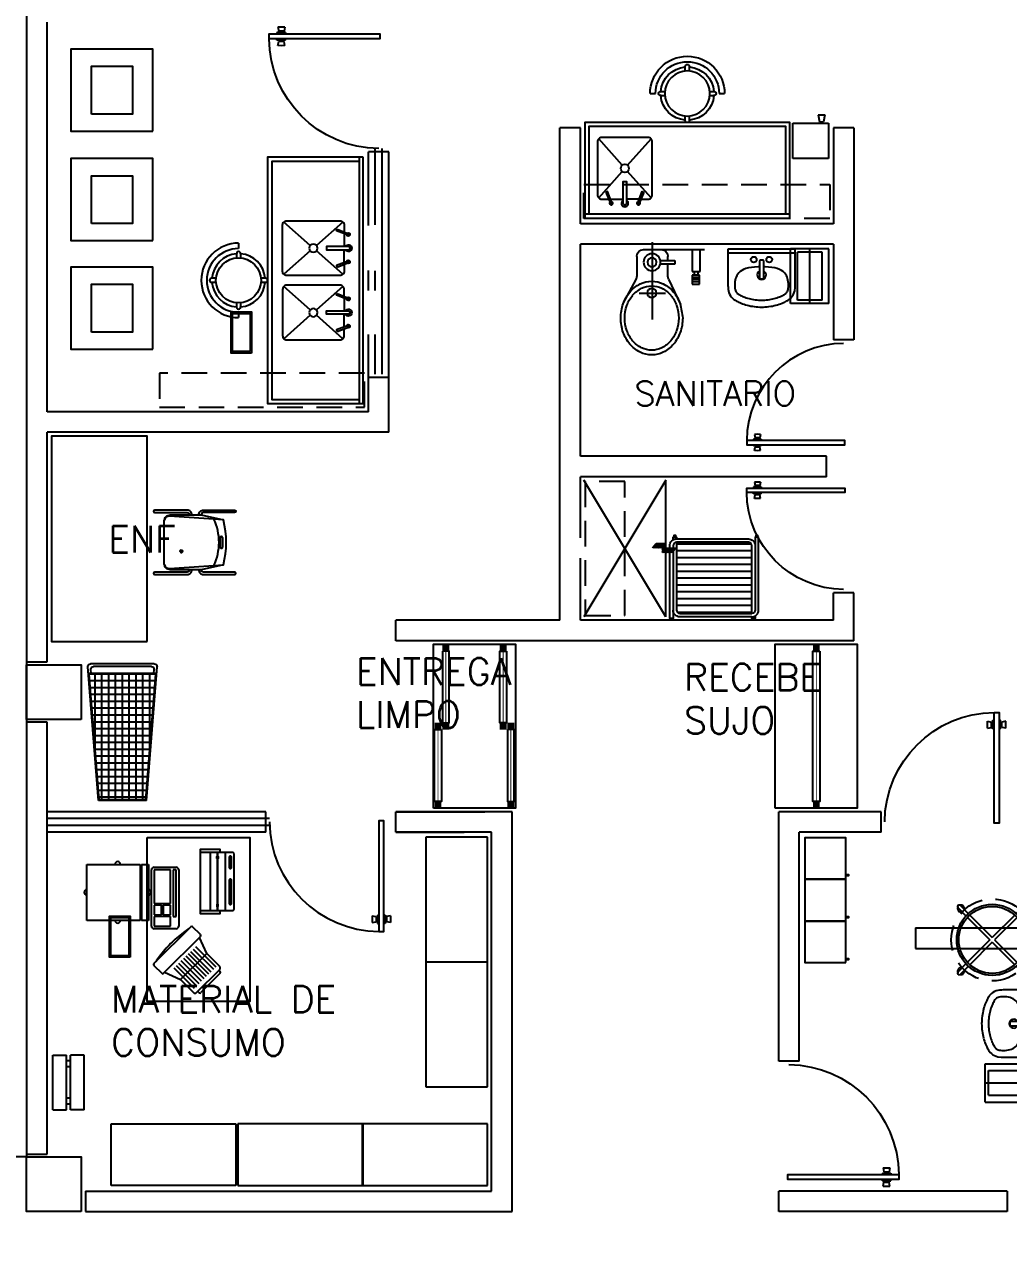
# Model space of a CAD drawing. Extents: x -358 to -207, y -206 to -105.
# Drawn here: x -270.93 to -263.73, y -152.54 to -143.55 of the extents above; entities that cross this region are included whole.
import ezdxf

# ---------------------------------------------------------------- set-up
doc = ezdxf.new("R2010")
doc.units = 0
doc.header["$LTSCALE"] = 1.5
doc.header["$MEASUREMENT"] = 0
doc.linetypes.add('HIDDEN', pattern=[0.375, 0.25, -0.125])
doc.linetypes.add('HIDDEN2', pattern=[0.1875, 0.125, -0.0625])
doc.layers.get('0').update_dxf_attribs({"linetype": 'CONTINUOUS'})
for name, color, linetype in [('9CCOLUMNA', 5, 'CONTINUOUS'), ('ALB', 2, 'CONTINUOUS'), ('AREAS', 253, 'CONTINUOUS'), ('CCPTAS', 6, 'CONTINUOUS'), ('COT', 8, 'CONTINUOUS'), ('INST', 7, 'CONTINUOUS'), ('MOB', 8, 'CONTINUOUS'), ('MOB1', 7, 'CONTINUOUS'), ('MSAN', 6, 'CONTINUOUS'), ('MURETE', 4, 'CONTINUOUS'), ('PUERTAS', 6, 'CONTINUOUS'), ('RCMURO01', 3, 'CONTINUOUS'), ('VENT', 6, 'CONTINUOUS'), ('ZCTEXT01', 2, 'CONTINUOUS')]:
    doc.layers.add(name, color=color, linetype=linetype)
doc.styles.add('REG-60', font='ROMANS.shx', dxfattribs={"height": 0.195})
doc.styles.add('REG-80', font='ROMANS.shx', dxfattribs={"height": 0.27})
doc.styles.add('ROMANS', font='ROMANS.SHX')

# ---------------------------------------------------------------- blocks, each defined once
blk = doc.blocks.new('PUERTA')
at = {"color": 0}
for p, q in [((-1.243, 0.995), (-1.242, 1.032)), ((-1.242, 1.032), (-1.202, 1.024)), ((-1.202, 0.969), (-1.202, 1.024)), ((-1.202, 1.016), (-1.188, 1.016)), ((-1.188, 0.955), (-1.188, 1.042)), ((-1.188, 1.042), (-1.175, 1.042)), ((-1.108, 1.042), (-1.121, 1.042)), ((-1.108, 0.955), (-1.108, 1.042)), ((-1.095, 1.016), (-1.108, 1.016)), ((-1.055, 1.032), (-1.095, 1.024)), ((-1.095, 0.969), (-1.095, 1.024)), ((-1.053, 0.995), (-1.055, 1.032)), ((-1.241, 0.962), (-1.243, 0.995)), ((-1.241, 0.962), (-1.202, 0.969)), ((-1.202, 0.976), (-1.188, 0.976)), ((-1.188, 0.955), (-1.175, 0.955)), ((-1.108, 0.955), (-1.121, 0.955)), ((-1.095, 0.976), (-1.108, 0.976)), ((-1.055, 0.962), (-1.095, 0.969)), ((-1.055, 0.962), (-1.053, 0.995))]:
    blk.add_line(p, q, dxfattribs=at)
blk.add_lwpolyline([(-1.123, 1.122), (-1.174, 1.122), (-1.174, -0.013), (-1.123, -0.013), (-1.123, 1.121)], dxfattribs=at)
blk.add_arc((-1.132, -0.01), 1.132, 0.5231, 89.5602, dxfattribs=at)
blk = doc.blocks.new('BAN-G')
for p, q in [((-0.015, 0.1973), (-0.015, 0.1643)), ((0.015, 0.1973), (0.015, 0.1643)), ((-0.195, 0.015), (-0.1643, 0.015)), ((0.1643, 0.015), (0.195, 0.015)), ((-0.195, -0.015), (-0.1643, -0.015)), ((0.1643, -0.015), (0.195, -0.015)), ((-0.015, -0.1643), (-0.015, -0.1973)), ((0.015, -0.1643), (0.015, -0.1973))]:
    blk.add_line(p, q)
blk.add_circle((0, 0), 0.165)
for centre, radius, start, end in [((0, 0), 0.195, 94.41173, 175.58827), ((0, 0.1973), 0.015, 0, 180), ((0, 0), 0.195, 4.41173, 85.58827), ((-0.195, 0), 0.015, 87.73372, 272.26628), ((0.195, 0), 0.015, 267.73372, 92.26628), ((0, 0), 0.195, 184.41173, 265.58827), ((0, 0), 0.195, 274.41173, 355.58827), ((0, -0.1973), 0.015, 180, 0)]:
    blk.add_arc(centre, radius, start, end)
blk = doc.blocks.new('BGR')
at = {"layer": 'MOB'}
for p, q in [((-0.2725, 0), (-0.2325, 0)), ((0.2325, 0), (0.2725, 0))]:
    blk.add_line(p, q, dxfattribs=at)
for radius in [0.2725, 0.2325]:
    blk.add_arc((0, 0), radius, 180, 0, dxfattribs=at)
blk.add_blockref('BAN-G', (0, 0), dxfattribs=at)
blk = doc.blocks.new('T180D')
for p, q in [((0.9, 0.67), (-0.9, 0.67)), ((-0.4268, 0.5512), (-0.2555, 0.3575)), ((-0.1302, 0.56), (-0.2231, 0.56)), ((-0.0444, 0.5512), (-0.2158, 0.3575)), ((0.0444, 0.5512), (0.2158, 0.3575)), ((0.1302, 0.56), (0.2231, 0.56)), ((0.4268, 0.5512), (0.2555, 0.3575)), ((-0.2555, 0.3125), (-0.4268, 0.1188)), ((-0.2158, 0.3125), (-0.0444, 0.1188)), ((0.2158, 0.3125), (0.0444, 0.1188)), ((0.2555, 0.3125), (0.4268, 0.1188))]:
    blk.add_line(p, q)
for points in [[(0.9, 0.7), (0.9, 0), (-0.9, 0), (-0.9, 0.7)], [(-0.3745, 0.5096), (-0.3414, 0.5929), (-0.3298, 0.5883), (-0.3628, 0.505)], [(-0.0968, 0.5096), (-0.1298, 0.5929), (-0.1414, 0.5883), (-0.1084, 0.505)], [(0.0968, 0.5096), (0.1298, 0.5929), (0.1414, 0.5883), (0.1084, 0.505)], [(0.3745, 0.5096), (0.3414, 0.5929), (0.3298, 0.5883), (0.3628, 0.505)]]:
    blk.add_lwpolyline(points, close=True)
for points in [[(0.87, 0.67), (0.87, 0.03), (-0.87, 0.03), (-0.87, 0.67)], [(-0.3411, 0.56), (-0.2481, 0.56)], [(0.3411, 0.56), (0.2481, 0.56)]]:
    blk.add_lwpolyline(points)
for points in [[(-0.1168, 0.56), (-0.0656, 0.56, -0.414214), (-0.0356, 0.53), (-0.0356, 0.14, -0.414214), (-0.0656, 0.11), (-0.4056, 0.11, -0.414214), (-0.4356, 0.14), (-0.4356, 0.53, -0.414214), (-0.4056, 0.56), (-0.3545, 0.56)], [(0.1168, 0.56), (0.0656, 0.56, 0.414214), (0.0356, 0.53), (0.0356, 0.14, 0.414214), (0.0656, 0.11), (0.4056, 0.11, 0.414214), (0.4356, 0.14), (0.4356, 0.53, 0.414214), (0.4056, 0.56), (0.3545, 0.56)]]:
    blk.add_lwpolyline(points, format="xyb")
for points in [[(-0.2231, 0.5906, 1), (-0.2481, 0.5906), (-0.2481, 0.43), (-0.2231, 0.43)], [(0.2231, 0.5906, -1), (0.2481, 0.5906), (0.2481, 0.43), (0.2231, 0.43)]]:
    blk.add_lwpolyline(points, format="xyb", close=True)
for centre in [(-0.2356, 0.335), (0.2356, 0.335)]:
    blk.add_circle(centre, 0.03)
for centre, radius, start, end in [((-0.3356, 0.5906), 0.0125, 278.38141, 218.38141), ((-0.2356, 0.5906), 0.025, 300, 240), ((-0.1356, 0.5906), 0.0125, 321.61859, 261.61859), ((0.1356, 0.5906), 0.0125, 278.38141, 218.38141), ((0.2356, 0.5906), 0.025, 300, 240), ((0.3356, 0.5906), 0.0125, 321.61859, 261.61859)]:
    blk.add_arc(centre, radius, start, end)
blk = doc.blocks.new('CESTO')
for points in [[(-0.0775, 0.1591), (0.0725, 0.1591), (0.0725, -0.1409), (-0.0775, -0.1409)], [(-0.0675, 0.1491), (0.0625, 0.1491), (0.0625, -0.1309), (-0.0675, -0.1309)]]:
    blk.add_lwpolyline(points, close=True)
blk = doc.blocks.new('SILLA-A-A')
for p, q in [((-0.0349, 0.4269), (0.0349, 0.4269)), ((-0.0349, 0.4095), (0.0349, 0.4095))]:
    blk.add_line(p, q)
for points in [[(-0.2004, 0.2527, -0.414214), (-0.2353, 0.2875), (-0.2353, 0.5141, -1), (-0.2178, 0.5141), (-0.2178, 0.2875, 0.414214), (-0.2004, 0.2701)], [(0.162, 0.0003, 0.342318), (0.1909, 0.0387), (0.1648, 0.4332, 0.120336), (-0.1648, 0.4332), (-0.1909, 0.0387, 0.342318), (-0.162, 0.0003)], [(0.2004, 0.2527, 0.414214), (0.2353, 0.2875), (0.2353, 0.5141, 1), (0.2178, 0.5141), (0.2178, 0.2875, -0.414214), (0.2004, 0.2701)], [(0.1648, 0.4332), (0.2004, 0.2701), (0.2004, 0.0436, -0.414214), (0.1568, 0), (-0.1568, 0, -0.414214), (-0.2004, 0.0436), (-0.2004, 0.2701), (-0.1648, 0.4332)], [(-0.2004, 0.2025, 0.414214), (-0.2353, 0.1677), (-0.2353, -0.0697, 1), (-0.2178, -0.0697), (-0.2178, 0.1677, -0.414214), (-0.2004, 0.1851)], [(0.2004, 0.1851, -0.414214), (0.2178, 0.1677), (0.2178, -0.0697, 1), (0.2353, -0.0697), (0.2353, 0.1677, 0.414214), (0.2004, 0.2025)]]:
    blk.add_lwpolyline(points, format="xyb")
for centre, radius, start, end in [((0, 0), 0.4008, 64.99251, 115.00749), ((-0.0349, 0.4182), 0.00871, 90, 270), ((0.0349, 0.4182), 0.00871, 270, 90)]:
    blk.add_arc(centre, radius, start, end)
blk = doc.blocks.new('B-CAMP')
for p, q in [((-0.2, -0.14), (-0.2, 0.14)), ((-0.2, 0.14), (0.2, 0.14)), ((-0.175, -0.09), (-0.175, 0.09)), ((-0.175, 0.09), (0.175, 0.09)), ((0.175, -0.09), (0.175, 0.09)), ((0.2, -0.14), (0.2, 0.14)), ((-0.2, 0), (0.2, 0)), ((-0.2, -0.14), (0.2, -0.14)), ((-0.175, -0.09), (0.175, -0.09))]:
    blk.add_line(p, q)
blk = doc.blocks.new('QQQ7')
for p, q in [((-0.0592, 0.0027), (-0.3774, 0.0027)), ((-0.3454, -0.1584), (-0.3454, 0.0027)), ((-0.2859, 0.0027), (-0.2859, -0.1584)), ((0.0691, 0.0027), (-0.0592, 0.0027)), ((0.0057, 0.0566), (0.0057, -0.5089)), ((-0.049, -0.0777), (-0.159, -0.0777)), ((-0.159, -0.0777), (-0.159, -0.1056)), ((-0.1092, -0.0777), (-0.1092, -0.0473)), ((0.1191, -0.0473), (0.1191, -0.1917)), ((-0.2859, -0.1584), (-0.3454, -0.1584)), ((-0.3271, -0.1584), (-0.3271, -0.1859)), ((-0.3042, -0.1859), (-0.3042, -0.1584)), ((-0.159, -0.1056), (-0.0511, -0.1056)), ((-0.1092, -0.1933), (-0.1092, -0.1056)), ((-0.3408, -0.1859), (-0.2859, -0.1859)), ((-0.3408, -0.2501), (-0.3408, -0.1859)), ((-0.2859, -0.1997), (-0.3408, -0.1997)), ((-0.2859, -0.2134), (-0.3408, -0.2134)), ((-0.2859, -0.2318), (-0.3408, -0.2318)), ((-0.2859, -0.2501), (-0.3408, -0.2501)), ((-0.3271, -0.1859), (-0.3042, -0.1859)), ((-0.2859, -0.1859), (-0.2859, -0.2501)), ((-0.1139, -0.2145), (-0.2005, -0.3995)), ((0.1251, -0.2155), (0.2208, -0.3919)), ((0.1012, -0.3157), (-0.0908, -0.3157))]:
    blk.add_line(p, q)
for centre, radius in [((0.007, -0.0904), 0.0623), ((0.007, -0.0904), 0.0332), ((0.0081, -0.3157), 0.0338)]:
    blk.add_circle(centre, radius)
for centre, radius, start, end in [((-0.0592, -0.0473), 0.05, 90, 180), ((0.0691, -0.0473), 0.05, 0, 90), ((0.0278, -0.4583), 0.2333, 116.23692, 139.95545), ((-0.1592, -0.1933), 0.05, 334.92288, 0), ((0.0092, -0.4206), 0.1912, 90, 116.23692), ((0.0092, -0.4309), 0.1672, 90, 116.20889), ((0.0092, -0.4206), 0.1912, 63.76308, 90), ((0.0092, -0.4309), 0.1672, 63.79111, 90), ((-0.0093, -0.4583), 0.2333, 40.04455, 63.76308), ((0.1691, -0.1917), 0.05, 180, 208.46875), ((0.0569, -0.4827), 0.2712, 139.95545, 160.80619), ((0.0505, -0.4848), 0.2365, 139.92062, 160.78423), ((0.0253, -0.4636), 0.2037, 116.20889, 139.92062), ((-0.0068, -0.4636), 0.2037, 40.07938, 63.79111), ((-0.032, -0.4848), 0.2365, 19.21577, 40.07938), ((-0.0384, -0.4827), 0.2712, 19.19381, 40.04455), ((1.0427, -0.6575), 1.2697, 167.9986, 172.80759), ((0.09, -0.4986), 0.2784, 160.78423, 180), ((-0.0715, -0.4986), 0.2784, 0, 19.21577), ((-0.084, -0.4986), 0.3195, 0, 19.19381), ((0.1025, -0.4986), 0.3195, 180, 199.19381), ((0.09, -0.4986), 0.2784, 180, 199.21577), ((-0.0715, -0.4986), 0.2784, 340.78423, 360), ((-0.084, -0.4986), 0.3195, 340.80619, 360), ((0.0569, -0.5145), 0.2712, 199.19381, 220.04455), ((0.0505, -0.5123), 0.2365, 199.21577, 220.07938), ((-0.032, -0.5123), 0.2365, 319.92062, 340.78423), ((-0.0384, -0.5145), 0.2712, 319.95545, 340.80619), ((0.0278, -0.5389), 0.2333, 220.04455, 243.76308), ((0.0253, -0.5335), 0.2037, 220.07938, 243.79111), ((0.0092, -0.5662), 0.1672, 243.79111, 270), ((0.0092, -0.5662), 0.1672, 270, 296.20889), ((-0.0068, -0.5335), 0.2037, 296.20889, 319.92062), ((-0.0093, -0.5389), 0.2333, 296.23692, 319.95545), ((0.0092, -0.5766), 0.1912, 243.76308, 270), ((0.0092, -0.5766), 0.1912, 270, 296.23692)]:
    blk.add_arc(centre, radius, start, end)
blk = doc.blocks.new('LAV-CH')
for p, q in [((-0.2108, 0.3618), (-0.2196, 0.353)), ((-0.202, 0.3688), (-0.2108, 0.3618)), ((-0.1935, 0.3744), (-0.202, 0.3688)), ((-0.1854, 0.379), (-0.1935, 0.3744)), ((-0.1773, 0.3833), (-0.1854, 0.379)), ((-0.1687, 0.3875), (-0.1773, 0.3833)), ((-0.1595, 0.3918), (-0.1687, 0.3875)), ((-0.1496, 0.3959), (-0.1595, 0.3918)), ((-0.1392, 0.4), (-0.1496, 0.3959)), ((-0.1283, 0.4039), (-0.1392, 0.4)), ((-0.1168, 0.4076), (-0.1283, 0.4039)), ((-0.1056, 0.4107), (-0.1168, 0.4076)), ((-0.1023, 0.3597), (-0.1123, 0.3565)), ((-0.0924, 0.414), (-0.1039, 0.4112)), ((-0.092, 0.3626), (-0.1023, 0.3597)), ((-0.0797, 0.4167), (-0.0924, 0.414)), ((-0.0813, 0.3653), (-0.092, 0.3626)), ((-0.0703, 0.3676), (-0.0813, 0.3653)), ((-0.0669, 0.419), (-0.0797, 0.4167)), ((-0.059, 0.3696), (-0.0703, 0.3676)), ((-0.0538, 0.4208), (-0.0669, 0.419)), ((-0.0474, 0.3712), (-0.059, 0.3696)), ((-0.0405, 0.4223), (-0.0538, 0.4208)), ((-0.0357, 0.3725), (-0.0474, 0.3712)), ((-0.0271, 0.4234), (-0.0405, 0.4223)), ((-0.0239, 0.3735), (-0.0357, 0.3725)), ((-0.0136, 0.424), (-0.0271, 0.4234)), ((-0.012, 0.3741), (-0.0239, 0.3735)), ((0, 0.4243), (-0.0136, 0.424)), ((0, 0.3743), (-0.012, 0.3741)), ((0.0136, 0.424), (0, 0.4243)), ((0.012, 0.3741), (0, 0.3743)), ((0.0239, 0.3735), (0.012, 0.3741)), ((0.0271, 0.4234), (0.0136, 0.424)), ((0.0358, 0.3725), (0.0239, 0.3735)), ((0.0405, 0.4223), (0.0271, 0.4234)), ((0.0475, 0.3712), (0.0358, 0.3725)), ((0.0538, 0.4208), (0.0405, 0.4223)), ((0.059, 0.3696), (0.0475, 0.3712)), ((0.0669, 0.419), (0.0538, 0.4208)), ((0.0703, 0.3676), (0.059, 0.3696)), ((0.0798, 0.4167), (0.0669, 0.419)), ((0.0813, 0.3653), (0.0703, 0.3676)), ((0.0924, 0.414), (0.0798, 0.4167)), ((0.092, 0.3626), (0.0813, 0.3653)), ((0.1024, 0.3597), (0.092, 0.3626)), ((0.1048, 0.411), (0.0924, 0.414)), ((0.1123, 0.3565), (0.1024, 0.3597)), ((0.1168, 0.4076), (0.1048, 0.411)), ((0.1283, 0.4039), (0.1168, 0.4076)), ((0.1393, 0.4), (0.1283, 0.4039)), ((0.1497, 0.3959), (0.1393, 0.4)), ((0.1595, 0.3918), (0.1497, 0.3959)), ((0.1688, 0.3875), (0.1595, 0.3918)), ((0.1774, 0.3833), (0.1688, 0.3875)), ((0.1855, 0.379), (0.1774, 0.3833)), ((0.1935, 0.3744), (0.1855, 0.379)), ((0.202, 0.3688), (0.1935, 0.3744)), ((0.2109, 0.3618), (0.202, 0.3688)), ((0.2196, 0.353), (0.2109, 0.3618)), ((-0.2419, 0.3061), (-0.2462, 0.2819)), ((-0.2462, 0.2819), (-0.2462, 0)), ((-0.2386, 0.3186), (-0.2419, 0.3061)), ((-0.2338, 0.3308), (-0.2386, 0.3186)), ((-0.2275, 0.3425), (-0.2338, 0.3308)), ((-0.2196, 0.353), (-0.2275, 0.3425)), ((-0.1957, 0.2759), (-0.1961, 0.2648)), ((-0.1947, 0.2862), (-0.1957, 0.2759)), ((-0.1931, 0.2953), (-0.1947, 0.2862)), ((-0.191, 0.3031), (-0.1931, 0.2953)), ((-0.1884, 0.3097), (-0.191, 0.3031)), ((-0.1853, 0.3154), (-0.1884, 0.3097)), ((-0.1817, 0.3202), (-0.1853, 0.3154)), ((-0.1775, 0.3244), (-0.1817, 0.3202)), ((-0.1727, 0.3282), (-0.1775, 0.3244)), ((-0.1673, 0.3317), (-0.1727, 0.3282)), ((-0.1613, 0.3352), (-0.1673, 0.3317)), ((-0.1546, 0.3387), (-0.1613, 0.3352)), ((-0.1472, 0.3424), (-0.1546, 0.3387)), ((-0.1393, 0.346), (-0.1472, 0.3424)), ((-0.1308, 0.3496), (-0.1393, 0.346)), ((-0.1218, 0.3532), (-0.1308, 0.3496)), ((-0.1123, 0.3565), (-0.1218, 0.3532)), ((0.1218, 0.3532), (0.1123, 0.3565)), ((0.1308, 0.3496), (0.1218, 0.3532)), ((0.1393, 0.346), (0.1308, 0.3496)), ((0.1472, 0.3424), (0.1393, 0.346)), ((0.1546, 0.3387), (0.1472, 0.3424)), ((0.1613, 0.3352), (0.1546, 0.3387)), ((0.1674, 0.3317), (0.1613, 0.3352)), ((0.1728, 0.3282), (0.1674, 0.3317)), ((0.1775, 0.3244), (0.1728, 0.3282)), ((0.1817, 0.3202), (0.1775, 0.3244)), ((0.1854, 0.3154), (0.1817, 0.3202)), ((0.1884, 0.3097), (0.1854, 0.3154)), ((0.191, 0.3031), (0.1884, 0.3097)), ((0.1931, 0.2953), (0.191, 0.3031)), ((0.1947, 0.2862), (0.1931, 0.2953)), ((0.1958, 0.2759), (0.1947, 0.2862)), ((0.1962, 0.2648), (0.1958, 0.2759)), ((0.2275, 0.3425), (0.2196, 0.353)), ((0.2339, 0.3308), (0.2275, 0.3425)), ((0.2386, 0.3186), (0.2339, 0.3308)), ((0.242, 0.3061), (0.2386, 0.3186)), ((0.2443, 0.2931), (0.242, 0.3061)), ((0.2457, 0.2795), (0.2443, 0.2931)), ((0.2462, 0.2662), (0.2457, 0.2795)), ((-0.1961, 0.2648), (-0.1959, 0.2531)), ((-0.1959, 0.2531), (-0.1948, 0.241)), ((-0.1948, 0.241), (-0.1928, 0.2288)), ((-0.1928, 0.2288), (-0.1899, 0.2167)), ((-0.1899, 0.2167), (-0.186, 0.205)), ((-0.186, 0.205), (-0.1809, 0.1939)), ((-0.1809, 0.1939), (-0.1744, 0.1834)), ((-0.1744, 0.1834), (-0.1665, 0.1737)), ((-0.016, 0.2101), (-0.016, 0.0896)), ((0.0075, 0.2182), (-0.0079, 0.2182)), ((0.0156, 0.0896), (0.0156, 0.2101)), ((0.1665, 0.1737), (0.1745, 0.1834)), ((0.1745, 0.1834), (0.1809, 0.1939)), ((0.1809, 0.1939), (0.186, 0.205)), ((0.186, 0.205), (0.19, 0.2167)), ((0.19, 0.2167), (0.1929, 0.2288)), ((0.1929, 0.2288), (0.1948, 0.241)), ((0.1948, 0.241), (0.1959, 0.2531)), ((0.1959, 0.2531), (0.1962, 0.2648)), ((0.2462, 0), (0.2462, 0.2662)), ((-0.1665, 0.1737), (-0.1567, 0.1648)), ((-0.1567, 0.1648), (-0.145, 0.1567)), ((-0.145, 0.1567), (-0.1311, 0.1496)), ((-0.1311, 0.1496), (-0.1149, 0.1435)), ((-0.1149, 0.1435), (-0.096, 0.1384)), ((-0.096, 0.1384), (-0.0744, 0.1345)), ((-0.0744, 0.1345), (-0.0508, 0.1317)), ((-0.0508, 0.1317), (-0.0257, 0.13)), ((-0.0257, 0.13), (-0.014, 0.1297)), ((0.0141, 0.1297), (0.0258, 0.13)), ((0.0258, 0.13), (0.0508, 0.1317)), ((0.0508, 0.1317), (0.0745, 0.1345)), ((0.0745, 0.1345), (0.096, 0.1384)), ((0.096, 0.1384), (0.1149, 0.1435)), ((0.1149, 0.1435), (0.1312, 0.1496)), ((0.1312, 0.1496), (0.1451, 0.1567)), ((0.1451, 0.1567), (0.1568, 0.1648)), ((0.1568, 0.1648), (0.1665, 0.1737)), ((-0.2462, 0.03), (0.2462, 0.03)), ((-0.2462, 0), (0.2462, 0)), ((-0.0079, 0.0815), (0.0075, 0.0815))]:
    blk.add_line(p, q)
for centre in [(-0.0562, 0.0776), (0.0573, 0.0776)]:
    blk.add_circle(centre, 0.0211)
for centre, radius, start, end in [((-0.0002, 0.1902), 0.0324, 299.1764, 240.8236), ((-0.0079, 0.2101), 0.0081, 90, 180), ((0.0075, 0.2101), 0.0081, 0, 90), ((-0.0079, 0.0896), 0.0081, 180, 270), ((0.0075, 0.0896), 0.0081, 270, 360)]:
    blk.add_arc(centre, radius, start, end)
blk = doc.blocks.new('MT150')
for p, q in [((-0.4769, -0.3125), (-0.6482, -0.1188)), ((-0.4371, -0.3125), (-0.2658, -0.1188)), ((-0.6482, -0.5512), (-0.4769, -0.3575)), ((-0.2658, -0.5512), (-0.4371, -0.3575)), ((-0.3516, -0.56), (-0.4445, -0.56)), ((0.75, -0.67), (-0.75, -0.67))]:
    blk.add_line(p, q)
for points in [[(0.75, -0.7), (0.75, 0), (-0.75, 0), (-0.75, -0.7)], [(-0.5958, -0.5096), (-0.5628, -0.5929), (-0.5512, -0.5883), (-0.5842, -0.505)], [(-0.3182, -0.5096), (-0.3512, -0.5929), (-0.3628, -0.5883), (-0.3298, -0.505)]]:
    blk.add_lwpolyline(points, close=True)
for points in [[(0.72, -0.67), (0.72, -0.03), (-0.72, -0.03), (-0.72, -0.67)], [(-0.5624, -0.56), (-0.4695, -0.56)]]:
    blk.add_lwpolyline(points)
blk.add_lwpolyline([(-0.3381, -0.56), (-0.287, -0.56, 0.414214), (-0.257, -0.53), (-0.257, -0.14, 0.414214), (-0.287, -0.11), (-0.627, -0.11, 0.414214), (-0.657, -0.14), (-0.657, -0.53, 0.414214), (-0.627, -0.56), (-0.5758, -0.56)], format="xyb")
blk.add_lwpolyline([(-0.4445, -0.5906, -1), (-0.4695, -0.5906), (-0.4695, -0.43), (-0.4445, -0.43)], format="xyb", close=True)
blk.add_circle((-0.457, -0.335), 0.03)
for centre, radius, start, end in [((-0.557, -0.5906), 0.0125, 141.61859, 81.61859), ((-0.457, -0.5906), 0.025, 120, 60), ((-0.357, -0.5906), 0.0125, 98.38141, 38.38141)]:
    blk.add_arc(centre, radius, start, end)
blk = doc.blocks.new('BOTE-SP')
for p, q in [((-0.0549, 0.3202), (-0.1049, 0.3202)), ((-0.1049, 0.3202), (-0.0949, 0.2702)), ((-0.0649, 0.2702), (-0.0949, 0.2702)), ((-0.085, 0.2702), (-0.085, 0.26)), ((-0.075, 0.2702), (-0.075, 0.26)), ((-0.0549, 0.3202), (-0.0649, 0.2702)), ((0.13, 0.26), (-0.13, 0.26)), ((-0.13, 0.26), (-0.13, 0)), ((0.13, 0), (0.13, 0.26)), ((-0.13, 0), (0.13, 0))]:
    blk.add_line(p, q)
blk = doc.blocks.new('51926A1J')
for p, q in [((0.06, -0.02), (0.06, -0.565)), ((0.11, -0.02), (0.11, -0.57)), ((0.16, -0.02), (0.16, -0.57)), ((0.21, -0.02), (0.21, -0.57)), ((0.26, -0.02), (0.26, -0.57)), ((0.31, -0.02), (0.31, -0.57)), ((0.36, -0.02), (0.36, -0.57)), ((0.41, -0.02), (0.41, -0.57)), ((0.46, -0.02), (0.46, -0.57)), ((0.51, -0.02), (0.51, -0.57)), ((0.56, -0.025), (0.56, -0.57))]:
    blk.add_line(p, q)
for points in [[(0.0125, -0.015), (0, -0.015), (0, 0), (0.0125, 0)], [(0.0317, 0.005), (0.0125, 0.005), (0.0125, -0.02), (0.025, -0.02)], [(0.6075, 0.01), (0.62, 0.01), (0.62, 0.025), (0.6075, 0.025)], [(0.0125, -0.615), (0, -0.615), (0, -0.6), (0.0125, -0.6)], [(0.6075, -0.59), (0.62, -0.59), (0.62, -0.575), (0.6075, -0.575)]]:
    blk.add_lwpolyline(points)
for points in [[(0.5883, -0.595), (0.6075, -0.595), (0.6075, -0.57), (0.595, -0.57, -0.414214), (0.545, -0.62), (0.0125, -0.62), (0.0125, -0.595), (0.545, -0.595, 0.414214), (0.57, -0.57), (0.075, -0.57, -0.414214), (0.05, -0.545), (0.05, -0.02, -0.414214), (0.075, 0.005), (0.6075, 0.005), (0.6075, 0.03), (0.075, 0.03, 0.414214), (0.025, -0.02), (0.025, -0.545, 0.414214), (0.075, -0.595)], [(0.595, -0.57), (0.595, -0.045, 0.414214), (0.545, 0.005)], [(0.05, -0.02), (0.545, -0.02, -0.414214), (0.57, -0.045), (0.57, -0.57)]]:
    blk.add_lwpolyline(points, format="xyb")
at = {"style": 'ROMANS'}
for tag, p, flags in [('CLAVEENPLANO', (0.2772, -0.5505), 4), ('CLAVEIMSS', (0.2884, -0.6856), 3), ('DESCRIPCION', (0.2884, -0.8475), 3), ('LOCALIMSS', (0.287, -0.9975), 5), ('LOCAL', (0.287, -1.1413), 5), ('AREA', (0.287, -1.2872), 5)]:
    blk.add_attdef(tag, p, '', height=0.1, dxfattribs=dict(at, flags=flags))
blk = doc.blocks.new('CARRO-ASEO')
at = {"layer": 'MOB', "rotation": 90}
blk.add_blockref('51926A1J', (-0.2961, -0.7397), dxfattribs=at)
blk = doc.blocks.new('CAMB')
at = {"layer": 'ALB', "color": 4}
for p, q in [((0, 0.094), (-0.375, 0.094)), ((0, -0.094), (0, 0.094)), ((0.375, -0.094), (0, -0.094))]:
    blk.add_line(p, q, dxfattribs=at)
at = {"layer": 'COT'}
for p, q in [((-0.375, 0.094), (-0.52, -0.082)), ((-0.337, 0.094), (-0.483, -0.082)), ((-0.3, 0.094), (-0.445, -0.082)), ((-0.262, 0.094), (-0.408, -0.082)), ((-0.225, 0.094), (-0.37, -0.082)), ((-0.187, 0.094), (-0.333, -0.082)), ((-0.15, 0.094), (-0.295, -0.082)), ((-0.112, 0.094), (-0.258, -0.082)), ((-0.075, 0.094), (-0.22, -0.082)), ((-0.037, 0.094), (-0.183, -0.082)), ((0, 0.094), (-0.145, -0.082)), ((0, 0.048), (-0.145, -0.127)), ((0, 0.003), (-0.145, -0.172)), ((0, -0.042), (-0.145, -0.218)), ((0, -0.094), (-0.145, -0.269)), ((0.037, -0.094), (-0.108, -0.269)), ((0.075, -0.094), (-0.07, -0.269)), ((0.112, -0.094), (-0.033, -0.269)), ((0.15, -0.094), (0.005, -0.269)), ((0.187, -0.094), (0.042, -0.269)), ((0.225, -0.094), (0.08, -0.269)), ((0.262, -0.094), (0.117, -0.269)), ((0.3, -0.094), (0.155, -0.269)), ((0.337, -0.094), (0.192, -0.269)), ((0.375, -0.094), (0.23, -0.269))]:
    blk.add_line(p, q, dxfattribs=at)
blk = doc.blocks.new('C-SUPER')
for p, q in [((-0.2333, 0), (0.2333, 0)), ((-0.175, -1), (-0.2533, -0.0216)), ((-0.2494, -0.07), (0.2494, -0.07)), ((-0.1704, -0.995), (-0.244, -0.075)), ((-0.244, -0.075), (0.244, -0.075)), ((-0.2293, -0.07), (-0.2316, -0.0416)), ((-0.2117, -0.02), (0.2117, -0.02)), ((-0.2, -0.6248), (-0.2, -0.075)), ((-0.15, -0.995), (-0.15, -0.075)), ((-0.1, -0.995), (-0.1, -0.075)), ((-0.05, -0.995), (-0.05, -0.075)), ((0, -0.995), (0, -0.075)), ((0.05, -0.995), (0.05, -0.075)), ((0.1, -0.995), (0.1, -0.075)), ((0.15, -0.995), (0.15, -0.075)), ((0.1704, -0.995), (0.244, -0.075)), ((0.175, -1), (0.2533, -0.0216)), ((0.2, -0.6248), (0.2, -0.075)), ((0.2293, -0.07), (0.2316, -0.0416)), ((-0.24, -0.125), (0.244, -0.125)), ((-0.236, -0.175), (0.236, -0.175)), ((-0.232, -0.225), (0.232, -0.225)), ((-0.228, -0.275), (0.228, -0.275)), ((-0.224, -0.325), (0.224, -0.325)), ((-0.22, -0.375), (0.22, -0.375)), ((-0.216, -0.425), (0.216, -0.425)), ((-0.212, -0.475), (0.212, -0.475)), ((-0.208, -0.525), (0.208, -0.525)), ((-0.204, -0.575), (0.204, -0.575)), ((-0.2, -0.625), (0.2, -0.625)), ((-0.196, -0.675), (0.196, -0.675)), ((-0.192, -0.725), (0.192, -0.725)), ((-0.188, -0.775), (0.188, -0.775)), ((-0.184, -0.825), (0.184, -0.825)), ((-0.18, -0.875), (0.18, -0.875)), ((-0.176, -0.925), (0.176, -0.925)), ((-0.172, -0.975), (0.172, -0.975)), ((-0.175, -1), (0.175, -1)), ((-0.1704, -0.995), (0.1704, -0.995))]:
    blk.add_line(p, q)
for centre, start, end in [((-0.2333, -0.02), 90, 184.57392), ((-0.2117, -0.04), 90, 184.57392), ((0.2117, -0.04), 355.42608, 90), ((0.2333, -0.02), 355.42608, 90)]:
    blk.add_arc(centre, 0.02, start, end)
blk = doc.blocks.new('IMPRESORA')
for p, q in [((-0.1863, 0.2121), (-0.1863, -0.2121)), ((-0.1291, 0.2121), (-0.1291, 0.1827)), ((-0.1262, 0.2121), (-0.1262, 0.1827)), ((-0.0729, -0.2121), (-0.0729, 0.2121)), ((-0.1291, 0.1681), (-0.129, -0.1681)), ((-0.1262, 0.1681), (-0.1262, -0.1681)), ((-0.129, -0.1827), (-0.129, -0.2121)), ((-0.1262, -0.1827), (-0.1262, -0.2121))]:
    blk.add_line(p, q)
blk.add_lwpolyline([(0, 0.2121), (-0.2392, 0.2121, 0.414214), (-0.248, 0.2033), (-0.248, -0.2033, 0.414214), (-0.2392, -0.2121), (0, -0.2121)], format="xyb")
blk.add_lwpolyline([(-0.1456, -0.2121), (-0.1456, -0.2347), (0, -0.2347), (0, 0.2347), (-0.1456, 0.2347), (-0.1456, 0.2121)])
for points in [[(-0.1319, 0.1827), (-0.1319, 0.1681), (-0.1225, 0.1681), (-0.1225, 0.1827)], [(-0.1225, -0.1681), (-0.1225, -0.1827), (-0.1319, -0.1827), (-0.1319, -0.1681)]]:
    blk.add_lwpolyline(points, close=True)
for points in [[(-0.2304, 0.16), (-0.2304, -0.0085, 0.414214), (-0.2216, -0.0173), (-0.2215, -0.0173, 0.414214), (-0.2127, -0.0085), (-0.2127, 0.16, 0.414214), (-0.2215, 0.1688), (-0.2216, 0.1688, 0.414214)], [(-0.2127, -0.1037, 0.414214), (-0.2215, -0.0949), (-0.2216, -0.0949, 0.414214), (-0.2304, -0.1037), (-0.2304, -0.1769, 0.414214), (-0.2216, -0.1857), (-0.2215, -0.1857, 0.414214), (-0.2127, -0.1769)]]:
    blk.add_lwpolyline(points, format="xyb", close=True)
blk = doc.blocks.new('COMPUTADORA')
for p, q in [((0.5062, 0.4728), (0.3577, 0.3243)), ((0.5239, 0.4551), (0.3754, 0.3066)), ((0.5009, 0.4993), (0.4055, 0.4039)), ((0.6918, 0.3296), (0.5221, 0.4993)), ((0.5258, 0.4923), (0.5364, 0.5029)), ((0.5505, 0.5029), (0.6919, 0.3614)), ((0.4055, 0.4039), (0.2888, 0.3508)), ((0.5416, 0.4375), (0.3931, 0.289)), ((0.5964, 0.213), (0.4055, 0.4039)), ((0.5558, 0.4198), (0.4073, 0.2713)), ((0.5735, 0.4021), (0.425, 0.2536)), ((0.5912, 0.3844), (0.4427, 0.2359)), ((0.6089, 0.3668), (0.4604, 0.2183)), ((0.2676, 0.3579), (0.211, 0.3013)), ((0.211, 0.2872), (0.4797, 0.0185)), ((0.5504, 0.0892), (0.2817, 0.3579)), ((0.6265, 0.3491), (0.478, 0.2006)), ((0.6442, 0.3314), (0.4957, 0.1829)), ((0.6619, 0.3137), (0.5134, 0.1652)), ((0.5964, 0.213), (0.6918, 0.3084)), ((0.6919, 0.3473), (0.6813, 0.3367)), ((-0.225, 0.02), (-0.225, 0.18)), ((-0.205, 0.2), (0.205, 0.2)), ((0.135, 0.18), (-0.205, 0.18)), ((-0.205, 0.18), (-0.205, 0.16)), ((0.135, 0.16), (0.135, 0.18)), ((0.225, 0.18), (0.225, 0.02)), ((0.5433, 0.0963), (0.5964, 0.213)), ((-0.205, 0.16), (0.135, 0.16)), ((0.04, 0.14), (-0.205, 0.14)), ((-0.205, 0.14), (-0.205, 0.02)), ((0.04, 0.02), (0.04, 0.14)), ((0.1225, 0.14), (0.0525, 0.14)), ((0.0525, 0.14), (0.0525, 0.0863)), ((0.1225, 0.0863), (0.1225, 0.14)), ((0.135, 0.14), (0.135, 0.02)), ((0.205, 0.14), (0.135, 0.14)), ((0.205, 0.02), (0.205, 0.14)), ((-0.205, 0.02), (0.04, 0.02)), ((0.205, 0), (-0.205, 0)), ((0.0525, 0.0863), (0.1225, 0.0863)), ((0.1225, 0.0737), (0.0525, 0.0737)), ((0.0525, 0.0737), (0.0525, 0.02)), ((0.0525, 0.02), (0.1225, 0.02)), ((0.1225, 0.02), (0.1225, 0.0737)), ((0.135, 0.02), (0.205, 0.02)), ((0.4938, 0.0185), (0.5504, 0.0751))]:
    blk.add_line(p, q)
for centre, radius, start, end in [((0.5115, 0.4887), 0.015, 45, 135), ((0.5434, 0.4958), 0.01, 45, 135), ((0.2746, 0.3508), 0.01, 45, 135), ((0.6849, 0.3544), 0.01, 315, 45), ((0.2181, 0.2943), 0.01, 135, 225), ((0.6557, 0.542), 0.5082, 211.7427, 217.23162), ((0.6812, 0.319), 0.015, 315, 45), ((-0.205, 0.18), 0.02, 90, 180), ((0.205, 0.18), 0.02, 360, 90), ((0.9839, 0.7914), 0.9204, 217.23162, 225), ((0.9839, 0.7914), 0.9204, 225, 232.76838), ((-0.205, 0.02), 0.02, 180, 270), ((0.205, 0.02), 0.02, 270, 360), ((0.7345, 0.4632), 0.5082, 232.76838, 238.2573), ((0.4868, 0.0256), 0.01, 225, 315), ((0.5433, 0.0821), 0.01, 315, 45)]:
    blk.add_arc(centre, radius, start, end)
blk = doc.blocks.new('ANAQUEL')
for p, q in [((0.455, 0.45), (-0.455, 0.45)), ((-0.455, 0.45), (-0.455, 0)), ((0.455, 0), (0.455, 0.45)), ((-0.455, 0), (0.455, 0))]:
    blk.add_line(p, q)
blk = doc.blocks.new('CPRS')
for p, q in [((-0.0122, 0.2597), (-0.0122, 0.3453)), ((0.0122, 0.2597), (0.0122, 0.3453)), ((-0.0122, 0.0125), (-0.0122, 0.2447)), ((0.0122, 0.0125), (0.0122, 0.2447)), ((-0.3452, 0.0125), (-0.2597, 0.0125)), ((-0.2447, 0.0125), (-0.0122, 0.0125)), ((0.0122, 0.0125), (0.2447, 0.0125)), ((0.2597, 0.0125), (0.3452, 0.0125)), ((-0.3452, -0.0125), (-0.2597, -0.0125)), ((-0.2447, -0.0125), (-0.0122, -0.0125)), ((-0.0122, -0.2447), (-0.0122, -0.0125)), ((0.0122, -0.2447), (0.0122, -0.0125)), ((0.0122, -0.0125), (0.2447, -0.0125)), ((0.2597, -0.0125), (0.3452, -0.0125)), ((-0.0122, -0.3453), (-0.0122, -0.2597)), ((0.0122, -0.3453), (0.0122, -0.2597))]:
    blk.add_line(p, q)
at = {"linetype": 'HIDDEN2'}
blk.add_circle((0, 0), 0.3, dxfattribs=at)
for radius in [0.26, 0.245]:
    blk.add_circle((0, 0), radius)
for centre, radius, start, end in [((0, 0.3235), 0.025, 119.14097, 240.80131), ((0, 0.3425), 0.0125, 13.1141, 166.8859), ((0, 0.3235), 0.025, 299.19869, 60.85903), ((-0.3425, 0), 0.0125, 103.1141, 256.8859), ((-0.3235, 0), 0.025, 30, 150.85903), ((0.3235, 0), 0.025, 30, 150), ((0.3425, 0), 0.0125, 283.1141, 76.8859), ((-0.3235, 0), 0.025, 209.14097, 330), ((0.3235, 0), 0.025, 210, 330), ((0, -0.3235), 0.025, 119.14097, 240.85903), ((0, -0.3425), 0.0125, 193.1141, 346.8859), ((0, -0.3235), 0.025, 299.14097, 60.85903)]:
    blk.add_arc(centre, radius, start, end)
blk = doc.blocks.new('LOCKER')
blk.add_lwpolyline([(-0.1445, 0.1514), (0.1555, 0.1514), (0.1555, -0.1486), (-0.1445, -0.1486)], close=True)
blk.add_lwpolyline([(-0.1145, 0.1514), (-0.1145, 0.1714), (-0.1245, 0.1714), (-0.1245, 0.1514)])
blk.add_circle((-0.1195, 0.1662), 0.00353)
blk = doc.blocks.new('SILLA-GS')
for p, q in [((-0.45, 0.205), (-0.4, 0.205)), ((-0.45, -0.205), (-0.45, 0.205)), ((-0.4, -0.205), (-0.4, 0.205)), ((-0.39, -0.205), (-0.39, 0.205)), ((-0.39, 0.205), (0, 0.205)), ((0, 0.205), (0, -0.205)), ((-0.4, 0.03), (-0.39, 0.03)), ((-0.4, -0.03), (-0.39, -0.03)), ((-0.4, -0.205), (-0.45, -0.205)), ((0, -0.205), (-0.39, -0.205))]:
    blk.add_line(p, q)
for centre, start, end in [((-0.225, 0.205), 0, 180), ((-0.45, 0), 90, 270), ((0, 0), 270, 90), ((-0.225, -0.205), 180, 0)]:
    blk.add_arc(centre, 0.02, start, end)
blk = doc.blocks.new('ESC-3P')
at = {"layer": 'MOB'}
for p, q in [((-0.2276, 0.2), (-0.1276, 0.2)), ((-0.2276, 0.2), (-0.2276, -0.2)), ((-0.1276, 0.2), (-0.1276, -0.2)), ((-0.1, 0.2), (-0.1, -0.2)), ((0, 0.2), (-0.1, 0.2)), ((0, 0.2), (0, -0.2)), ((-0.1276, 0.1589), (-0.1, 0.1589)), ((-0.1276, 0.1141), (-0.1, 0.1141)), ((-0.1276, -0.1141), (-0.1, -0.1141)), ((-0.1276, -0.1589), (-0.1, -0.1589)), ((-0.2276, -0.2), (-0.1276, -0.2)), ((0, -0.2), (-0.1, -0.2))]:
    blk.add_line(p, q, dxfattribs=at)

msp = doc.modelspace()

# ---------------------------------------------------------------- linework, layer by layer
at = {"layer": '9CCOLUMNA'}
for points in [[(-270.5102, -148.6298), (-270.9102, -148.6298), (-270.9102, -148.2298), (-270.5102, -148.2298)], [(-270.5102, -152.2298), (-270.9102, -152.2298), (-270.9102, -151.8298), (-270.5102, -151.8298)], [(-270.5102, -152.2298), (-270.9102, -152.2298), (-270.9102, -151.8298), (-270.5102, -151.8298)]]:
    msp.add_lwpolyline(points, close=True, dxfattribs=at)
at = {"layer": 'AREAS'}
msp.add_lwpolyline([(-229.2842, -133.8298), (-270.9102, -133.8298), (-270.9102, -151.8298), (-273.9302, -151.8298), (-273.9302, -155.8298), (-263.7102, -155.8298), (-263.7102, -191.8298), (-225.6302, -191.8298), (-225.6302, -166.8172), (-219.2102, -166.8172), (-219.2102, -158.8498), (-222.8102, -158.8498), (-222.8102, -148.4801), (-227.603, -148.4801, 0.916198)], format="xyb", close=True, dxfattribs=at)
at = {"layer": 'CCPTAS'}
for p, q in [((-268.3602, -145.0128), (-268.3602, -144.4548)), ((-268.3102, -146.1048), (-268.3102, -144.4548)), ((-268.3602, -145.4941), (-268.3602, -145.349)), ((-268.3602, -146.1048), (-268.3602, -145.815)), ((-269.1352, -149.3548), (-270.7602, -149.3548)), ((-269.1352, -149.4048), (-270.7602, -149.4048))]:
    msp.add_line(p, q, dxfattribs=at)
at = {"layer": 'MOB'}
for points in [[(-269.9861, -144.3286), (-269.9861, -143.7286), (-270.5861, -143.7286), (-270.5861, -144.3286)], [(-270.4361, -144.2036), (-270.4361, -143.8536), (-270.1361, -143.8536), (-270.1361, -144.2036)], [(-269.9861, -145.1286), (-269.9861, -144.5286), (-270.5861, -144.5286), (-270.5861, -145.1286)], [(-270.4361, -145.0036), (-270.4361, -144.6536), (-270.1361, -144.6536), (-270.1361, -145.0036)], [(-269.9861, -145.9225), (-269.9861, -145.3225), (-270.5861, -145.3225), (-270.5861, -145.9225)], [(-270.4361, -145.7975), (-270.4361, -145.4475), (-270.1361, -145.4475), (-270.1361, -145.7975)], [(-270.0282, -148.0594), (-270.0282, -146.5594), (-270.7282, -146.5594), (-270.7282, -148.0594)], [(-270.0275, -149.494), (-269.2775, -149.494), (-269.2775, -150.694), (-270.0275, -150.694)]]:
    msp.add_lwpolyline(points, close=True, dxfattribs=at)
at = {"layer": 'MOB', "linetype": 'HIDDEN', "ltscale": 0.5}
msp.add_lwpolyline([(-265.0352, -144.7191), (-265.0352, -144.9676), (-266.8352, -144.9676), (-266.8352, -144.7191)], close=True, dxfattribs=at)
msp.add_lwpolyline([(-268.4395, -146.3462), (-268.4395, -146.0976), (-269.9395, -146.0976), (-269.9395, -146.3462), (-268.4395, -146.3462)], dxfattribs=at)
at = {"layer": 'MOB1', "linetype": 'HIDDEN', "ltscale": 0.5}
msp.add_lwpolyline([(-266.8252, -147.8698), (-266.5352, -147.8698), (-266.5352, -146.8898), (-266.8252, -146.8898)], close=True, dxfattribs=at)
at = {"layer": 'MOB1'}
for points in [[(-267.9352, -149.2798), (-267.9352, -148.0798), (-267.3352, -148.0798), (-267.3352, -149.2798)], [(-265.4352, -149.2798), (-265.4352, -148.0798), (-264.8352, -148.0798), (-264.8352, -149.2798)]]:
    msp.add_lwpolyline(points, close=True, dxfattribs=at)
at = {"layer": 'MSAN'}
for p, q in [((-266.2352, -146.8798), (-266.8352, -147.8798)), ((-266.2352, -147.8798), (-266.8352, -146.8798)), ((-266.2352, -147.8798), (-266.2352, -146.8798))]:
    msp.add_line(p, q, dxfattribs=at)
at = {"layer": 'MSAN', "color": 6}
msp.add_line((-270.7852, -152.2298), (-270.7852, -152.2298), dxfattribs=at)
at = {"layer": 'MURETE'}
for p, q in [((-268.4102, -145.0179), (-268.4102, -144.4798)), ((-268.2602, -144.4798), (-268.4102, -144.4798)), ((-268.2602, -146.1298), (-268.2602, -144.4798)), ((-268.4102, -145.4941), (-268.4102, -145.3464)), ((-268.4102, -146.1298), (-268.4102, -145.815)), ((-269.1602, -149.3048), (-270.7602, -149.3048)), ((-269.1602, -149.4548), (-269.1602, -149.3048)), ((-269.1602, -149.4548), (-270.7602, -149.4548))]:
    msp.add_line(p, q, dxfattribs=at)
at = {"layer": 'RCMURO01'}
for p, q in [((-270.9102, -141.4498), (-270.9102, -148.2098)), ((-270.7602, -146.3798), (-270.7602, -143.5298)), ((-267.0102, -147.9048), (-267.0102, -144.3048)), ((-266.8602, -144.3048), (-267.0102, -144.3048)), ((-266.8602, -145.0048), (-266.8602, -144.3048)), ((-265.0102, -144.3048), (-265.0102, -145.0048)), ((-264.8602, -144.3048), (-265.0102, -144.3048)), ((-264.8602, -144.3048), (-264.8602, -145.8548)), ((-265.0102, -145.0048), (-266.8602, -145.0048)), ((-266.8602, -146.7048), (-266.8602, -145.1548)), ((-265.0102, -145.1548), (-266.8602, -145.1548)), ((-265.0102, -145.1548), (-265.0102, -145.8548)), ((-264.8602, -145.8548), (-265.0102, -145.8548)), ((-268.4102, -146.3798), (-268.4102, -146.1298)), ((-268.2602, -146.1298), (-268.4102, -146.1298)), ((-268.2602, -146.5298), (-268.2602, -146.1298)), ((-268.4102, -146.3798), (-270.7602, -146.3798)), ((-270.7602, -148.2098), (-270.7602, -146.5298)), ((-268.2602, -146.5298), (-270.7602, -146.5298)), ((-265.0602, -146.7048), (-266.8602, -146.7048)), ((-265.0602, -146.8548), (-265.0602, -146.7048)), ((-266.8602, -147.3015), (-266.8602, -146.8548)), ((-265.0602, -146.8548), (-266.8602, -146.8548)), ((-266.8602, -147.9048), (-266.8602, -147.4502)), ((-264.8602, -147.7048), (-265.0102, -147.7048)), ((-265.0102, -147.9048), (-265.0102, -147.7048)), ((-264.8602, -148.0548), (-264.8602, -147.7048)), ((-267.0102, -147.9048), (-268.2102, -147.9048)), ((-268.2102, -148.0548), (-268.2102, -147.9048)), ((-265.0102, -147.9048), (-266.8602, -147.9048)), ((-264.8602, -148.0548), (-268.2102, -148.0548)), ((-270.9102, -148.2098), (-270.7602, -148.2098)), ((-270.9102, -148.6498), (-270.9102, -151.8098)), ((-270.7602, -148.6498), (-270.9102, -148.6498)), ((-270.7602, -151.8098), (-270.7602, -148.6498)), ((-268.2102, -149.3048), (-267.5602, -149.3048)), ((-267.3602, -149.3048), (-268.2102, -149.3048)), ((-268.2102, -149.4548), (-268.2102, -149.3048)), ((-267.3602, -152.2298), (-267.3602, -149.3048)), ((-265.4102, -151.1298), (-265.4102, -149.3048)), ((-264.6602, -149.3048), (-265.4102, -149.3048)), ((-264.6602, -149.4548), (-264.6602, -149.3048)), ((-267.5102, -149.4548), (-268.2102, -149.4548)), ((-268.2102, -149.4548), (-267.7102, -149.4548)), ((-267.5102, -152.0798), (-267.5102, -149.4548)), ((-265.2602, -151.1298), (-265.2602, -149.4548)), ((-264.6602, -149.4548), (-265.2602, -149.4548)), ((-264.4102, -150.1548), (-264.4102, -150.3048)), ((-264.4102, -150.1548), (-263.4602, -150.1548)), ((-264.4102, -150.3048), (-263.4602, -150.3048)), ((-265.2602, -151.1298), (-265.4102, -151.1298)), ((-270.4802, -152.0798), (-267.5102, -152.0798)), ((-270.4802, -152.0798), (-270.4802, -152.2298)), ((-265.4102, -152.2298), (-265.4102, -152.0798)), ((-263.7402, -152.0798), (-265.4102, -152.0798)), ((-263.7402, -152.0798), (-263.7402, -152.2298)), ((-270.4802, -152.2298), (-267.3602, -152.2298)), ((-263.7402, -152.2298), (-265.4102, -152.2298))]:
    msp.add_line(p, q, dxfattribs=at)
msp.add_lwpolyline([(-270.9102, -151.8098), (-270.7602, -151.8098)], dxfattribs=at)
at = {"layer": 'VENT'}
for points in [[(-267.8699, -148.1298), (-267.8699, -148.6548), (-267.8199, -148.6548), (-267.8199, -148.1298)], [(-267.4004, -148.1298), (-267.4004, -148.6548), (-267.4504, -148.6548), (-267.4504, -148.1298)], [(-265.1102, -148.1298), (-265.1102, -149.2298), (-265.1602, -149.2298), (-265.1602, -148.1298)], [(-267.8768, -148.7048), (-267.8768, -149.2298), (-267.9268, -149.2298), (-267.9268, -148.7048)], [(-267.3936, -148.7048), (-267.3936, -149.2298), (-267.3436, -149.2298), (-267.3436, -148.7048)]]:
    msp.add_lwpolyline(points, close=True, dxfattribs=at)
for points in [[(-267.8449, -148.1298, 0.006, 0.006, 0), (-267.8449, -148.6548, 0.006, 0.006, 0)], [(-267.4254, -148.1298, 0.006, 0.006, 0), (-267.4254, -148.6548, 0.006, 0.006, 0)], [(-265.1352, -148.1298, 0.006, 0.006, 0), (-265.1352, -149.2298, 0.006, 0.006, 0)], [(-267.9018, -148.7048, 0.006, 0.006, 0), (-267.9018, -149.2298, 0.006, 0.006, 0)], [(-267.3686, -148.7048, 0.006, 0.006, 0), (-267.3686, -149.2298, 0.006, 0.006, 0)]]:
    msp.add_lwpolyline(points, format="xyseb", dxfattribs=at)
for points in [[(-267.8699, -148.0798), (-267.8199, -148.0798), (-267.8699, -148.1298), (-267.8199, -148.1298)], [(-267.4004, -148.0798), (-267.4504, -148.0798), (-267.4004, -148.1298), (-267.4504, -148.1298)], [(-265.1102, -148.0798), (-265.1602, -148.0798), (-265.1102, -148.1298), (-265.1602, -148.1298)], [(-267.8768, -148.6548), (-267.9268, -148.6548), (-267.8768, -148.7048), (-267.9268, -148.7048)], [(-267.8699, -148.7048), (-267.8199, -148.7048), (-267.8699, -148.6548), (-267.8199, -148.6548)], [(-267.4004, -148.7048), (-267.4504, -148.7048), (-267.4004, -148.6548), (-267.4504, -148.6548)], [(-267.3936, -148.6548), (-267.3436, -148.6548), (-267.3936, -148.7048), (-267.3436, -148.7048)], [(-267.8768, -149.2798), (-267.9268, -149.2798), (-267.8768, -149.2298), (-267.9268, -149.2298)], [(-267.3936, -149.2798), (-267.3436, -149.2798), (-267.3936, -149.2298), (-267.3436, -149.2298)], [(-265.1102, -149.2798), (-265.1602, -149.2798), (-265.1102, -149.2298), (-265.1602, -149.2298)]]:
    msp.add_solid(points, dxfattribs=at)

# ---------------------------------------------------------------- block references
at = {"rotation": 180}
msp.add_blockref('ESC-3P', (-270.7174, -151.2859), dxfattribs=at)
at = {"layer": 'INST', "xscale": 0.1875, "yscale": 0.1875, "zscale": 0.1875}
msp.add_blockref('CAMB', (-266.2352, -147.3624), dxfattribs=at)
at = {"layer": 'MOB', "xscale": -1}
for name, p, rotation in [('BGR', (-266.0782, -144.0526), 180), ('CARRO-ASEO', (-265.8811, -148.0246), 180), ('LOCKER', (-265.0701, -149.6505), 270), ('LOCKER', (-265.0701, -149.9573), 270), ('LOCKER', (-265.0701, -150.2634), 270)]:
    msp.add_blockref(name, p, dxfattribs=dict(at, rotation=rotation))
for name, p in [('BOTE-SP', (-265.1771, -144.529)), ('C-SUPER', (-270.2096, -148.2239)), ('ANAQUEL', (-269.8358, -152.0378))]:
    msp.add_blockref(name, p, dxfattribs=at)
at = {"layer": 'MOB'}
for name, p, rotation in [('BGR', (-269.3604, -145.4192), 270), ('B-CAMP', (-265.1833, -145.389), 90), ('CESTO', (-269.342, -145.7913), 180), ('SILLA-A-A', (-269.9038, -147.335), 270), ('ANAQUEL', (-267.5405, -149.9467), 90), ('IMPRESORA', (-269.6415, -149.8149), 180), ('SILLA-GS', (-270.4692, -149.8948), 180), ('COMPUTADORA', (-269.9974, -149.9362), 270), ('CPRS', (-263.8484, -150.2422), 225), ('CESTO', (-270.2308, -150.21), 180), ('ANAQUEL', (-267.5405, -150.861), 90)]:
    msp.add_blockref(name, p, dxfattribs=dict(at, rotation=rotation))
for name, p in [('B-CAMP', (-263.7013, -151.2882)), ('ANAQUEL', (-268.9097, -152.0378)), ('ANAQUEL', (-267.9955, -152.0378))]:
    msp.add_blockref(name, p, dxfattribs=at)
at = {"layer": 'MSAN'}
msp.add_blockref('MT150', (-266.0782, -144.2649), dxfattribs=at)
at = {"layer": 'MSAN', "xscale": -1, "rotation": 270}
msp.add_blockref('T180D', (-269.1481, -145.4192), dxfattribs=at)
at = {"layer": 'MSAN', "xscale": -1}
msp.add_blockref('QQQ7', (-266.3294, -145.1961), dxfattribs=at)
at = {"layer": 'MSAN'}
for p, rotation in [((-265.5352, -145.1899), 180), ((-263.5017, -150.8546), 90)]:
    msp.add_blockref('LAV-CH', p, dxfattribs=dict(at, rotation=rotation))
at = {"layer": 'PUERTAS'}
for p, xscale, yscale, zscale, rotation in [((-268.3352, -144.4548), -0.7141831811940235, 0.7141831811940235, 0.7141831811940235, 89.99999999999913), ((-264.9352, -145.8798), 0.631797724762753, 0.631797724762753, 0.631797724762753, 90.00000000000087), ((-264.9352, -147.6798), -0.631797724762753, 0.631797724762753, 0.631797724762753, 89.99999999999913), ((-269.1352, -149.3798), 0.713400526995668, 0.713400526995668, 0.713400526995668, 180), ((-265.3352, -151.1548), -0.7155166296076699, 0.7155166296076699, 0.7155166296076699, 269.9999999999991)]:
    msp.add_blockref('PUERTA', p, dxfattribs=dict(at, xscale=xscale, yscale=yscale, zscale=zscale, rotation=rotation))
at = {"layer": 'PUERTAS', "xscale": -0.713400526995668, "yscale": 0.713400526995668, "zscale": 0.713400526995668}
msp.add_blockref('PUERTA', (-264.6352, -149.3798), dxfattribs=at)

# ---------------------------------------------------------------- texts
at = {"style": 'REG-60'}
for s, p in [('ENF.', (-270.3139, -147.4097)), ('ENTREGA', (-268.5031, -148.3768)), ('RECEBE', (-266.1027, -148.4188)), ('LIMPO', (-268.5031, -148.6925)), ('SUJO', (-266.1027, -148.7345)), ('MATERIAL DE', (-270.2928, -150.7734)), ('CONSUMO', (-270.2928, -151.0891))]:
    msp.add_text(s, height=0.195, dxfattribs=at).set_placement(p)
at = {"layer": 'ZCTEXT01', "color": 0, "style": 'REG-80'}
msp.add_text('SANITARIO', height=0.18, dxfattribs=at).set_placement((-266.4647, -146.3364))

doc.saveas('drawing.dxf')
